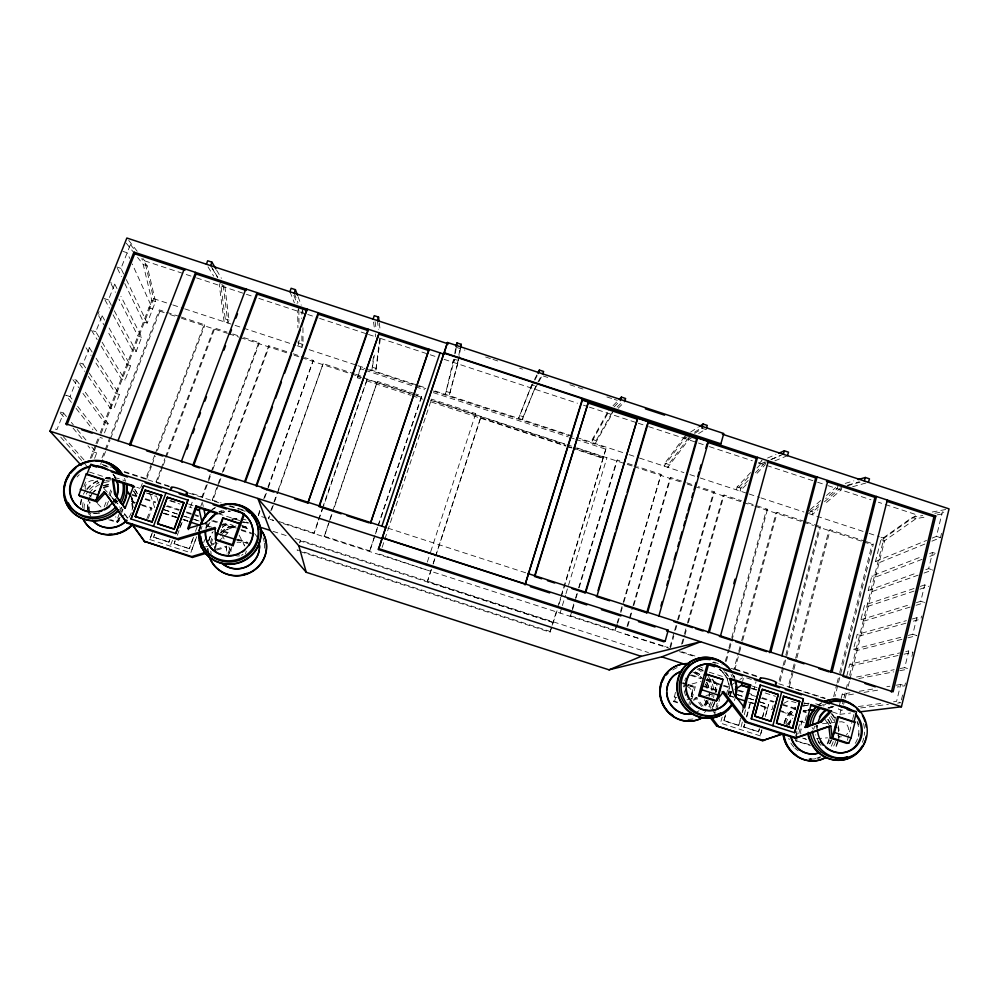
<?xml version="1.0" encoding="UTF-8"?>
<svg xmlns="http://www.w3.org/2000/svg" width="999" height="999" viewBox="0 0 999 999"><rect width="100%" height="100%" fill="white"/><g stroke="black" fill="none" stroke-linecap="round" stroke-linejoin="round"><path stroke-width="0.75" stroke-dasharray="5 3.75" d="M377.535 527.247L369.58 551.498L375.025 535.302M414.335 393.494L377.422 381.393L333.791 508.891M379.657 554.757L379.707 554.12L424.937 569.38L426.86 563.486M795.616 737.112L795.316 740.709L810.501 745.591M373.476 356.606L371.915 370.279L374.35 355.157M379.732 338.174L375.699 371.516L380.444 338.099M688.86 705.219L689.385 701.673M460.739 347.29L458.466 360.589L449.163 395.616L458.466 360.589L454.483 359.278L445.392 394.38L454.533 355.132M454.757 353.683L455.856 346.391M455.394 353.334L456.543 345.904M375.512 533.841L421.553 396.978L421.715 395.916L415.809 393.981M677.572 702.809L673.401 701.473L675.761 690.971M457.43 363.736L460.102 347.789M475.399 414.635L475.711 413.623L431.543 399.138L431.356 400.187L565.534 444.18M818.656 506.768L812.836 511.763L812.162 514.697L817.956 509.752M901.41 699.899L902.771 694.268M905.481 683.004L904.807 685.801L897.252 687.025M911.887 656.43L912.886 652.247L908.778 650.911L905.756 651.585M913.373 621.141L920.878 619.068L921.602 616.071M931.917 541.158L940.484 537.674L941.533 533.354M893.531 701.785L896.59 701.385L900.673 684.465L903.433 685.351M900.224 668.518L904.732 667.644L908.778 650.911M908.353 635.401L912.799 634.278L916.795 617.732L920.878 619.068M916.395 602.622L920.766 601.273L924.724 584.914L927.434 585.801M925.786 569.68L928.658 568.631L932.567 552.447L936.612 553.771L927.871 557.117M932.204 538.099L936.463 536.351L942.369 511.888L946.378 513.211M748.151 480.444L740.858 488.136L740.122 491.071L748.426 482.355M847.414 740.359L851.885 722.364M852.622 719.38L854.108 713.411M750.586 472.589L737.15 486.925L736.413 489.847L748.75 476.748M834.427 721.59L835.551 717.095M840.721 700.137L838.448 709.203L842.145 710.401L843.281 705.868M841.096 698.638L842.232 694.105L849.924 692.831M846.752 676.086L849.749 664.135L899.699 652.946M901.96 639.323L857.142 650.449L853.483 649.263L857.192 634.452L906.368 620.654M910.139 607.067L864.535 620.916L860.888 619.73L864.56 605.069L914.46 588.349M918.218 575.124L871.852 591.658L868.218 590.484L871.865 575.961L922.452 556.368M924.787 544.068L879.095 562.699L875.486 561.513L880.993 539.56L912.199 517.432L922.764 515.496M832.417 711.95L839.834 714.347L840.958 709.839M842.469 703.82L843.593 699.312M843.968 697.801L848.114 681.256M849.625 675.249L883.928 538.236L916.92 514.897L878.371 502.222M843.656 704.357L844.792 699.824M845.166 698.313L846.677 692.295M848.176 686.288L849.687 680.269M850.049 678.783L884.59 540.734L915.983 518.681L925.099 517.032M833.653 696.603L836.687 684.565M837.075 683.054L839.347 674.025M839.722 672.527L871.977 544.617L873.401 543.98L835.002 696.378M813.81 729.158L814.547 726.248M795.716 735.913L796.965 731.056L799.525 730.806M796.028 737.924L800.299 721.278L804.432 722.602M798.8 733.603L802.01 721.078L804.782 721.965M805.157 720.554L806.618 714.822M792.519 670.267L788.223 686.8L824.974 698.039M792.906 668.768L795.254 659.74M795.641 658.241L828.858 530.481L830.157 529.807L864.747 541.146M789.435 686.55L796.49 659.427M796.877 657.916L830.157 529.807M841.945 486.788L841.121 489.96L823.75 504.807M825.137 698.726L778.358 683.616L782.692 667.082M783.079 665.584L785.439 656.568M785.838 655.057L819.267 527.347L820.541 526.66L783.89 666.783M773.076 705.606L772.015 709.652L760.227 705.843M783.491 668.281L779.557 683.353L778.358 683.616M838.036 485.502L837.212 488.673L825.711 498.601M744.492 724.188L743.718 727.097L758.503 731.855L759.265 728.945M762.324 717.294L765.396 707.042L762.724 717.245M758.503 731.855L759.652 728.895M761.75 729.969L760.189 735.913L761.937 729.944M765.259 716.595L768.581 704.67L765.459 716.57M746.428 716.907L750.286 702.359L753.608 703.234M757.005 689.859L754.12 688.923L756.031 681.693M743.718 727.097L744.867 724.138M746.802 716.857L750.661 702.285M725.411 714.884L723.838 720.704L738.636 725.461L740.584 718.181M742.132 712.362L742.906 709.452M738.636 725.461L740.559 719.592M742.507 712.312L743.281 709.39M742.294 722.102L740.496 729.507M744.267 714.672L745.853 708.728M723.838 720.704L725.761 714.822M742.607 681.156L743.356 678.383M688.598 437.837L668.606 464.423L667.807 467.345L688.586 439.785L689.497 436.625M715.908 712.899L714.522 713.136L715.671 708.903M716.046 707.492L717.195 703.259M716.67 710.064L719.742 698.738M726.31 694.904L728.483 686.837M731.106 668.343L733.928 669.255L738.386 652.747M738.785 651.248L741.221 642.232M741.62 640.734L776.023 513.174L777.185 512.437L804.645 521.441M760.376 735.901L720.429 723.126L722.202 717.157M728.034 694.917L729.008 691.907L731.842 692.819M733.928 669.255L735.002 668.955L739.048 653.908M739.46 652.397L742.294 641.87M742.707 640.359L777.185 512.437M684.665 436.538L664.872 463.211L664.085 466.121L684.652 438.486L685.564 435.327M725.262 661.55L728.521 649.55M728.933 648.051L731.38 639.048M731.78 637.549L766.408 510.014L767.532 509.278L747.24 502.622M726.31 661.238L729.158 650.699M729.57 649.2L767.532 509.278M756.98 468.007L761.088 463.636L761.962 460.464L757.829 464.872M765.596 462.812L765.009 464.922L754.645 475.811M691.882 699.175L695.329 686.675L693.381 687.187L690.721 696.84L692.657 696.39M691.358 696.69L694.03 687.012L685.714 684.34M690.359 704.732L691.508 700.561M673.401 701.473L674.625 701.186L675.873 696.703M681.58 644.168L684.09 635.164M684.515 633.666L687.025 624.675M687.437 623.176L723.039 495.804L724.05 495.029L741.445 500.724M682.492 643.793L686.688 628.771M688.373 622.752L724.05 495.029M669.992 646.952L674.2 631.967M674.625 630.469L677.147 621.478M677.572 619.979L713.398 492.644L714.372 491.858L698.388 486.613M670.454 648.089L673.826 636.076M675.511 630.069L676.785 625.561M678.471 619.542L714.372 491.858M627.035 626.523L632.667 607.067M633.104 605.569L669.904 478.384L670.766 477.559L685.302 482.33M627.784 626.173L632.08 611.313M633.803 605.369L670.766 477.559M607.355 412.749L592.32 439.398L591.47 442.307L607.904 413.236L608.853 410.089M612.05 412.712L596.066 440.621L595.217 443.531L611.85 414.535L612.812 411.388M616.67 624.812L614.922 630.794L617.382 624.437M617.107 623.314L618.418 618.818M620.591 611.338L622.764 603.858M623.201 602.372L661.063 474.375L637.737 466.733M617.819 622.951L619.118 618.493M620.841 612.549L623.438 603.633M623.875 602.147L661.063 474.375M572.34 608.828L575.024 599.875M575.474 598.376L576.81 593.893M578.608 587.912L616.62 460.914L617.332 460.039L621.703 461.476M570.104 616.308L572.04 611.4M572.477 609.914L575.586 599.525M576.036 598.039L577.36 593.593M579.145 587.662L617.332 460.039M560.127 613.074L561.925 607.105M562.375 605.606L565.534 595.154M565.983 593.668L606.917 457.742M300.337 551.623L550.024 632.18L551.698 626.66M552.11 625.287L557.155 609.04M557.604 607.567L560.739 597.19M561.176 595.704L606.231 447.827L579.607 439.098M550.024 632.18L557.267 610.064M559.053 604.108L560.851 598.164M561.301 596.678L606.231 447.827M531.83 384.74L518.581 418.394L531.83 384.74L534.477 385.602M523.239 416.733L522.327 419.617L535.801 386.039L523.239 416.733L519.48 415.497M553.121 622.389L427.322 581.768L431.156 569.942M433.079 564.035L480.944 416.795L435.689 556.031M431.356 569.355L427.322 581.768M433.279 563.436L435.214 557.517M427.335 562.012L430.419 552.534M430.706 551.698L475.711 413.623M453.434 362.425L454.483 359.278M382.118 547.39L431.543 399.138M378.034 525.761L421.715 395.916M329.732 520.654L324.163 536.813L332.18 512.549M332.692 511.076L377.422 381.393M330.244 519.18L333.279 510.364M323.226 507.105L314.048 533.553L317.994 521.066M318.506 519.592L322.09 509.278M322.602 507.804L367.557 378.159L323.738 505.631M299.525 542.944L300.487 540.197L299.775 543.831M360.564 378.821L357.617 377.859L357.605 376.373L360.764 367.307L365.197 368.756M357.617 377.859L360.764 367.307M269.543 515.896L268.506 518.831L270.304 512.262M271.628 510.027L323.127 363.599L354.233 373.788M245.392 553.871L246.366 551.123M270.816 510.801L273.401 503.508M273.926 502.06L277.547 491.858M278.072 490.397L323.127 363.599M259.628 510.427L258.366 515.546L273.564 520.467L268.232 518.081M263.786 498.776L267.432 488.573M267.957 487.112L313.249 360.364L304.62 357.53M258.366 515.546L259.94 511.151M264.648 497.952L267.794 489.148M268.319 487.674L313.249 360.364M228.222 552.922L230.195 547.427L230.981 548.763L229.27 553.546M227.772 556.543L230.719 548.326M302.834 309.378L301.71 312.5L301.748 318.556M298.826 308.054L297.69 311.176L297.914 327.872M196.703 536.688L190.809 552.784L196.628 536.563M198.776 530.706L200.374 526.311M198.851 530.831L201.536 523.501M218.569 484.665L212.675 500.786L212.238 499.987L221.828 473.801M222.352 472.34L268.694 345.754L291.683 353.296M219.106 483.204L221.254 477.347M223.401 471.491L268.956 346.965L268.694 345.754M203.709 542.507L204.72 539.722M206.318 485.052L202.048 496.69L190.185 492.857M208.466 479.245L210.602 473.426M211.139 471.965L258.778 342.507L242.919 337.3M202.51 497.502L212.2 471.141M212.75 469.667L259.066 343.718L258.778 342.507M200.824 506.193L202.335 502.085M193.569 537.275L189.36 548.751L193.406 537.037M195.504 531.306L197.615 525.561M172.49 540.347L170.23 546.091M189.36 548.751L174.126 543.843L175 540.746M179.77 527.834L181.356 523.526M174.126 543.843L175.187 540.971M177.298 535.239L182.605 520.916M190.447 506.943L192.557 501.248M169.955 539.298L168.893 542.157L169.755 539.06M152.422 532.629L149.813 539.61L151.798 533.903M168.893 542.157L153.634 537.25L154.495 534.153M153.634 537.25L154.695 534.39M146.903 518.806L151.099 507.654L139.448 503.896M148.289 518.431L151.935 508.703L151.099 507.654M224.912 286.663L229.071 320.192L227.922 323.039L223.364 286.725L224.538 283.616M162.687 466.745L156.681 482.692L156.081 481.843L160.464 470.217M161.014 468.768L164.835 458.603M165.384 457.142L214.086 327.859L227.06 332.105M163.237 465.297L214.51 329.121L214.086 327.859M140.722 487.699L142.333 483.429M151.423 466.358L146.491 479.395L145.854 478.533L154.658 455.294M155.207 453.846L204.146 324.6L181.019 317.008M220.504 282.28L219.33 285.402L224.101 321.79L225.262 318.943L220.904 285.339M151.973 464.91L155.257 456.218M157.455 450.424L204.595 325.861L204.146 324.6M119.493 513.311L116.359 521.528L117.345 522.527L121.129 518.381M120.017 511.938L122.09 506.468M108.754 519.767L117.345 522.527L119.942 515.709M121.503 511.613L122.527 508.891M121.466 513.498L123.014 509.415M302.947 327.684L303.047 344.468L301.96 347.327L301.848 332.18M109.94 495.679L112.537 488.898M106.668 506.068L108.854 500.362M299.213 340.172L298.164 346.079L298.102 341.521M104.208 506.868L106.843 500.024M108.928 494.567L111.026 489.123M102.01 457.829L159.328 309.902L179.57 316.533M105.569 451.523L100.524 464.535L99.763 463.636L111.289 467.357M106.131 450.074L110.052 439.947M110.614 438.499L159.902 311.213L159.328 309.902M90.247 458.429L95.467 445.017M95.991 443.681L98.589 436.988L102.422 438.224M100.15 432.992L151.798 300.374L143.232 264.548L137.575 257.405M91.546 458.042L96.616 445.005M97.178 443.556L100.562 434.865M101.124 433.404L153.584 298.639L144.693 260.851L142.807 258.441M94.605 458.329L96.703 452.947L91.821 447.077M104.495 432.904L108.117 423.588L83.766 390.159M88.262 376.411L109.965 407.779L113.774 409.016L119.418 394.518L96.079 358.216M101.161 346.104L121.229 378.858L125.025 380.095L130.594 365.734L108.292 326.598M113.112 314.847L132.38 350.224L136.151 351.461L141.671 337.237L120.941 296.366M124.75 283.466L143.419 321.878L147.178 323.102L155.532 301.611L147.178 265.834L141.596 258.729M83.766 486.775L86.963 478.546M60.652 412.088L63.536 413.024L56.968 429.558L54.071 428.621M71.965 399.038L70.055 396.591L76.548 380.244L72.253 378.846L78.659 387.55M85.639 367.857L82.992 363.998L89.41 347.839L86.563 346.915M98.951 337L95.792 331.768L102.135 315.796L99.313 314.872M111.364 305.332L108.454 299.912L114.723 284.103L110.502 282.717M123.651 274.001L120.966 268.394L130.444 244.53L127.647 243.606M97.89 314.41L99.038 311.513M534.577 379.408L538.011 372.739M530.831 387.887L538.261 373.539M537.924 382.068L542.894 372.802M117.345 522.527L119.643 518.256L115.36 516.883M534.802 389.185L542.494 374.937M694.617 700.049L696.478 697.614L704.894 708.641M693.318 700.336L695.179 697.914L701.685 706.455M120.155 517.37L116.359 521.528L110.602 519.68M122.078 517.345L124.912 514.248L123.963 513.211L127.51 518.094M755.456 472.752L765.883 461.763M786.475 724.824L792.731 718.219M787.087 725.736L791.283 721.315M613.036 405.756L619.318 399.275M614.11 406.905L620.317 400.574M617.07 407.093L624.537 399.575M618.194 408.254L624.525 401.96M218.544 541.271L222.864 537.387M223.951 536.426L228.272 532.542L228.808 533.491L222.302 531.393L221.741 530.432L228.272 532.542M810.301 509.54L820.703 500.524M826.485 495.516L835.726 487.512M809.615 512.499L818.818 504.557M824.475 501.773L840.783 487.787M553.671 621.952L552.947 622.527L300.724 541.096M690.571 432.092L698.064 427.247M731.031 685.202L734.839 682.729M739.922 679.445L742.457 677.809M684.652 438.486L687.137 436.913M694.567 432.205L701.997 427.485M694.58 433.416L702.185 428.608M727.572 694.105L731.368 691.72M688.586 439.785L691.108 438.224M698.651 433.541L706.193 428.858M783.641 703.396L788.81 700.611L796.041 702.697M624.875 634.003L667.956 647.29M883.141 541.383L884.59 540.734L880.993 539.56M767.569 458.054L775.973 454.433M771.54 459.365L780.044 455.781M761.088 463.636L765.259 461.875M770.816 459.54L781.942 454.857M664.61 646.84L665.471 646.478M875.486 561.513L926.535 540.447M774.849 460.864L787.499 455.656M929.682 553.571L932.567 552.447M922.052 559.34L875.474 577.147L871.865 575.961M868.218 590.484L917.144 572.789M924.013 573.064L932.704 569.967M920.329 586.388L924.724 584.914M914.01 591.121L868.193 606.256L864.56 605.069M919.917 589.173L928.783 586.238M860.888 619.73L910.551 604.42M916.021 605.282L924.849 602.609M211.488 544.03L215.971 542.694M203.172 547.627L207.63 546.291M209.116 545.841L218.044 543.156M216.196 549.2L226.273 546.166L227.073 553.259M216.783 550.087L226.81 547.065M845.216 483.391L853.833 480.869M847.739 485.114L859.327 481.78M847.189 485.826L860.027 482.167M912.324 618.98L916.795 617.732M852.634 486.738L868.456 482.317M905.868 623.214L860.851 635.639L857.192 634.452M683.566 686.226L700.923 681.53M853.483 649.263L902.422 636.9M907.929 637.837L916.895 635.614L912.799 634.278M707.592 687.886L708.94 687.549M686.925 699.837L697.177 697.527M705.956 695.541L710.351 694.542M729.008 691.907L731.655 692.856M898.026 655.519L853.421 665.322L849.749 664.135M903.97 654.208L912.886 652.247M730.856 695.903L733.441 696.927M856.543 677.022L894.192 669.692M858.79 678.533L893.68 671.877M899.749 670.716L907.342 669.268M932.217 512.025L945.991 509.453M934.827 513.274L942.369 511.888M937.262 514.847L944.854 513.486M859.152 691.308L876.061 688.523M886.837 686.75L889.909 686.238M896.066 685.227L900.673 684.465M853.471 694.08L845.928 695.292L842.232 694.105M864.035 692.382L880.643 689.697M801.872 706.193L804.095 705.856A27.21 25.549 64.3 0 1 809.415 705.232M830.656 707.13L831.143 707.055A23.489 21.966 63.7 0 0 828.396 707.904M788.511 713.985L790.184 713.748M858.341 706.53L884.352 703.021M860.651 707.966L888.398 704.332M897.651 703.121L900.736 702.722L896.59 701.385M839.834 714.347L850.611 713.024M802.01 721.078L799.45 721.378L803.571 722.702M822.489 723.738L834.789 722.414M815.434 726.161L817.207 725.973M816.683 738.648L827.509 737.824M838.336 737L841.42 736.763M809.49 744.592L795.316 740.709L794.829 736.6M811.101 759.028L808.828 759.103A27.073 25.425 64.4 0 0 815.509 758.466M751.31 688.124L754.12 688.923M146.416 493.044L156.393 496.453M169.718 500.749L180.082 504.095M188.961 506.955L191.92 507.917M751.847 688.673L756.28 690.109M765.147 692.969L775.499 696.315M132.13 494.405L138.012 496.303M145.367 498.676L155.669 501.998M167.432 505.794L179.196 509.59M186.551 511.963L198.426 515.796M213.024 520.504L221.84 523.351M223.314 523.826L239.485 529.045M240.959 529.52L251.261 532.842M691.558 674.924L704.819 679.195M706.281 679.67L722.489 684.902M723.95 685.376L729.844 687.275M738.686 690.134L754.994 695.391M762.237 697.727L774.138 701.573M782.854 704.382L796.103 708.653M803.471 711.038L806.418 711.987M131.781 495.104L137.7 497.015M145.105 499.413L155.469 502.747M165.834 506.093L179.146 510.389M186.551 512.774L193.956 515.172M195.429 515.646L198.389 516.595M211.713 520.904L235.402 528.546M241.321 530.444L253.159 534.265M690.371 675.336L700.749 678.683M706.68 680.606L721.515 685.389M722.989 685.863L730.406 688.261M737.824 690.646L745.229 693.044M751.161 694.954L755.619 696.39M761.538 698.301L773.401 702.135M782.304 704.994L795.641 709.302M803.059 711.7L806.031 712.649M550.749 631.63L297.128 549.812L297.39 550.674M164.123 509.702L177.235 513.936M184.515 516.283L190.347 518.156M199.076 520.979L191.796 518.631L199.163 521.103M737.487 694.642L744.567 696.927M748.8 698.289L754.457 700.112M760.102 701.935L768.581 704.67M164.211 509.827L177.322 514.06M181.693 515.472L190.434 518.294M737.312 694.68L747.202 697.864M748.613 698.326L754.257 700.149M759.914 701.972L768.381 704.695M132.48 508.254L131.431 501.311L135.365 502.584M211.588 527.16L208.679 526.223L209.291 527.21M702.584 685.501L717.419 690.284M778.92 710.114L793.98 714.972M131.431 501.311L134.965 503.234M141.783 505.432L151.935 508.703M702.522 686.251L717.444 691.058M781.505 711.725L793.556 715.609M163.911 513.086L177.735 517.544M182.954 519.23L188.474 521.003M760.976 705.619L765.396 707.042M164.111 513.349L177.922 517.794M183.129 519.48L188.649 521.266M750.286 702.359L753.234 703.308M760.589 705.681L765.009 707.105M163.112 513.311L176.361 517.582M183.729 519.955L188.149 521.378M729.258 695.853L733.678 697.29M748.426 702.035L752.846 703.471M112.188 498.676L116.483 500.062M237.924 539.21L247.889 542.432M682.816 682.642L686.987 683.99M688.373 684.44L695.329 686.675M113.187 499.775L117.47 501.148M237 539.685L248.339 543.344M680.182 682.554L684.327 683.89M113.686 500.312L117.957 501.685M234.415 539.235L247.153 543.344M687.849 685.401L693.381 687.187M674.138 696.765L676.91 697.664M802.597 738.124L806.73 739.46M674.625 701.186L677.422 702.085M153.421 537.012L168.694 541.933M173.938 543.618L189.186 548.526M724.2 720.654L739.01 725.411M744.093 727.047L758.89 731.805M149.713 539.485L190.809 552.784M108.117 423.588L104.296 422.34L82.318 392.52M387.749 528.096L526.186 572.951M96.703 452.947L92.857 451.698L87.912 445.804M124.251 471.553L145.854 478.533M156.081 481.843L169.43 486.151M212.238 499.987L221.104 502.859M229.982 505.719L243.281 510.027M279.108 521.603L313.911 532.854M324.051 536.126L369.593 550.849M570.704 615.846L615.659 630.381M681.83 651.773L697.689 656.892M713.548 662.025L722.202 664.822M735.002 668.955L758.753 676.635M103.496 465.497L110.901 467.894M124.251 472.202L146.491 479.395M147.939 479.857L169.992 486.988M189.211 493.194L220.042 503.171M228.883 506.018L239.211 509.353M240.684 509.84L245.105 511.263M283.691 523.738L669.567 648.451M679.482 651.66L695.292 656.768M712.549 662.337L715.421 663.274M735.414 669.73L757.629 676.91M746.59 677.909L752.322 679.77M89.423 472.04L111.638 479.208M136.801 487.337L139.76 488.299M188.624 504.07L193.069 505.506M218.232 513.636L247.852 523.201M273.027 531.331L287.862 536.113M295.279 538.511L648.426 652.547M698.875 668.831L703.321 670.267M709.265 672.19L728.546 678.421M752.284 686.088L758.229 687.999M804.22 702.846L808.666 704.295M148.114 493.281L156.593 496.016M170.704 500.574L176.348 502.397M130.594 365.734L126.823 364.51L107.03 330.232M80.145 363.074L82.992 363.998M119.418 394.518L115.609 393.281L95.292 362.063M70.055 396.591L65.747 395.192L71.379 402.36M904.732 667.644L907.492 668.531M225.262 318.943L229.071 320.192M299.25 343.231L303.047 344.468M372.952 367.407L376.723 368.656M446.366 391.496L450.124 392.732M592.32 439.398L596.066 440.621M664.872 463.211L668.606 464.423M737.15 486.925L740.858 488.136M809.14 510.551L812.836 511.763M153.584 298.639L171.366 304.47M172.839 304.957L183.217 308.366M184.703 308.853L233.579 324.887M235.065 325.374L295.804 345.304M297.29 345.791L303.209 347.727M309.141 349.675L356.543 365.222M358.017 365.709L363.948 367.657M369.88 369.605L417.282 385.152M418.756 385.639L426.173 388.062M435.052 390.984L627.634 454.158M629.12 454.645L638.011 457.567M639.497 458.054L683.928 472.627M689.859 474.575L698.751 477.485M700.224 477.972L747.639 493.531M749.113 494.018L759.49 497.415M760.963 497.902L803.933 512M808.466 513.486L867.631 532.892M869.105 533.379L879.482 536.775M880.968 537.262L883.928 538.236M366.67 369.243L413.998 384.765M415.472 385.252L425.824 388.648M433.216 391.071L569.255 435.701M360.764 368.818L363.736 369.792M365.209 370.279L414.123 386.326M415.609 386.813L424.5 389.722M433.391 392.644L568.269 436.888M569.755 437.375L574.2 438.823M575.674 439.31L605.319 449.038M151.798 300.374L155.532 301.611M232.829 334.003L241.483 336.838M293.119 353.758L303.184 357.055M355.706 374.275L364.598 377.197M627.534 463.386L636.288 466.258M686.763 482.804L692.569 484.702M806.093 521.915L820.541 526.66M866.195 541.62L873.401 543.98M159.902 311.213L164.236 312.637M169.992 314.523L175.762 316.421M181.531 318.306L227.447 333.354M228.883 333.828L238.948 337.125M240.384 337.6L288.212 353.271M294.131 355.219L300.062 357.155M301.536 357.642L349.825 373.464M351.298 373.951L361.638 377.347M363.112 377.822L421.553 396.978M567.02 444.655L571.453 446.116M577.36 448.052L632.617 466.158M634.065 466.633L681.505 482.192M687.3 484.09L693.106 485.989M694.555 486.463L741.832 501.96M743.281 502.435L753.396 505.756M754.844 506.231L801.972 521.678M803.408 522.14L813.498 525.449M814.947 525.924L861.912 541.321M863.348 541.795L871.977 544.617M148.901 307.804L152.647 309.028L132.268 264.023M357.605 376.373L360.564 377.347M366.483 379.283L422.764 397.727M430.169 400.162L565.084 444.38M573.851 447.252L603.471 456.955L602.572 458.141L573.064 448.464M480.606 417.794L565.996 445.779M567.469 446.266L571.878 447.714M573.351 448.189L602.797 457.842M366.471 380.756L410.739 395.267M412.212 395.754L422.552 399.138M431.406 402.035L565.684 446.053M567.157 446.528L571.59 447.977M104.208 298.514L108.454 299.912M928.658 568.631L931.355 569.517M141.671 337.237L137.912 336.014L118.931 299.113M92.957 330.844L95.792 331.768M920.766 601.273L923.488 602.16M456.019 347.227L464.897 350.162M485.601 356.98L491.52 358.928M492.994 359.415L498.913 361.363M519.63 368.181L522.577 369.155M543.294 375.986L547.727 377.447M569.917 384.752L586.188 390.109M606.893 396.94L612.812 398.888M614.298 399.375L617.257 400.349M701.573 428.121L707.479 430.07M122.964 251.386L127.173 252.772L129.72 258.391M144.693 260.851L195.08 277.422M196.566 277.909L252.884 296.441M258.816 298.389L306.243 313.998M307.729 314.485L318.107 317.894M319.593 318.381L367.02 333.991M368.494 334.478L378.871 337.887M380.357 338.374L436.675 356.905M444.093 359.34L577.484 403.234M583.416 405.182L587.862 406.643M589.348 407.13L636.775 422.739M638.261 423.226L647.152 426.148M648.638 426.635L707.929 446.141M709.402 446.628L752.384 460.776M758.316 462.724L816.121 481.743M817.607 482.23L826.498 485.152M827.984 485.639L870.966 499.775M143.232 264.548L147.178 265.834M912.199 517.432L915.983 518.681M116.758 267.008L120.966 268.394M936.463 536.351L940.484 537.674M89.036 494.93L91.134 497.065M97.44 503.484L101.648 507.754M103.933 488.486L117.982 503.946M60.739 437.175L84.053 463.111M85.077 464.235L87.1 466.496M63.149 436.501L84.778 460.789M60.19 412.799L65.147 418.693M73.064 428.121L82.967 439.91M63.536 413.024L66.458 416.546M71.341 422.415L73.289 424.762M77.185 429.458L87.924 442.382M126.249 243.144L132.855 251.461M130.444 244.53L135.09 250.449M76.074 408.329L92.957 429.82M128.734 240.422L137.175 251.236M77.672 406.393L97.665 432.105M706.605 700.724L714.048 710.464M704.332 699.799L710.813 708.291M711.75 709.502L714.522 713.136M76.548 380.244L79.246 383.966M124.912 514.248L127.56 517.894M79.583 363.861L84.79 371.391M89.148 373.002L113.774 409.016M85.989 347.752L91.071 355.557M89.41 347.839L92.745 353.022M91.533 330.382L97.153 339.548M208.029 266.87L213.674 276.136M102.11 342.22L125.025 380.095M210.727 265.634L217.832 277.497M221.778 284.091L223.364 286.725M212.175 268.356L217.482 277.223M222.552 536.326L224.126 538.973M228.821 546.903L231.955 552.197A7.118 6.881 -18.2 0 1 231.656 546.915M216.658 270.217L221.391 278.259M98.651 315.721L103.983 324.95M102.135 315.796L105.22 321.191M104.957 299.875L109.403 308.042M114.286 310.764L136.151 351.461M239.111 535.102L244.755 545.966A7.118 6.881 -18.2 0 0 237.05 542.32M111.201 284.091L115.422 292.282M114.723 284.103L117.482 289.56M117.42 268.381L121.416 276.611M126.336 279.62L147.178 323.102M289.935 291.733L294.368 302.847M293.868 295.342L297.178 303.821M294.218 293.144L297.964 302.822M298.064 296.715L301.248 305.157M150.474 494.53L155.744 510.939M157.005 497.44L158.292 501.598M202.647 503.546L203.284 506.468M132.343 502.397L133.279 508.541M373.514 322.078L374.4 327.984M375.287 333.903L375.724 336.85M375.1 321.678L376.173 329.208M377.347 320.529L378.534 329.345M379.27 323.052L380.232 330.544M796.528 736.45L797.015 740.584M226.273 546.166L226.598 553.933M298.838 309.59L299.038 326.411M302.847 310.901L302.872 313.961M839.547 736.425A7.605 7.118 63.6 0 1 837.799 735.601M839.397 721.915A7.605 7.118 63.6 0 1 846.503 734.789M805.656 739.035A7.068 6.631 64.4 0 1 804.033 738.273M800.873 733.89A7.068 6.631 64.4 0 1 802.584 727.222M812.075 727.647A7.068 6.631 64.4 0 1 813.149 729.133M784.078 723.388A29.171 27.398 64.3 0 1 795.716 707.255M803.596 703.983A29.171 27.398 64.3 0 1 809.315 703.308M817.906 704.645A29.171 27.398 64.3 0 1 820.654 705.694M831.33 713.736A29.171 27.398 64.3 0 1 834.764 718.743M837.949 727.247A29.171 27.398 64.3 0 1 838.561 731.768M838.611 733.266A29.171 27.398 64.3 0 1 838.323 737.761M837.749 740.684A29.171 27.398 64.3 0 1 835.052 747.514M820.391 757.629A27.21 25.549 64.3 0 1 817.819 758.391M815.159 758.865A27.21 25.549 64.3 0 1 808.391 758.765M785.876 723.963A27.21 25.549 64.3 0 1 795.616 709.665M830.843 716.071A27.21 25.549 64.3 0 1 834.415 722.177M835.576 741.42A27.21 25.549 64.3 0 1 833.428 746.478M784.627 723.326A29.208 27.423 64.3 0 1 795.079 707.966M804.17 703.895A29.208 27.423 64.3 0 1 809.889 703.221M815.659 703.796A29.208 27.423 64.3 0 1 823.9 706.942M831.93 713.661A29.208 27.423 64.3 0 1 835.376 718.668M838.211 725.724A29.208 27.423 64.3 0 1 839.235 733.216M839.11 736.213A29.208 27.423 64.3 0 1 838.361 740.634M837.974 742.057A29.208 27.423 64.3 0 1 835.664 747.489M803.333 711.413A22.203 20.842 64.3 0 1 805.931 710.614L805.494 710.676A22.178 20.817 64.3 0 0 802.896 711.475M828.121 719.417A22.203 20.842 64.3 0 1 830.906 724.475M831.53 739.909A22.203 20.842 64.3 0 1 829.869 743.768M784.128 722.901A27.073 25.425 64.4 0 1 795.691 708.566M803.171 705.931A27.073 25.425 64.4 0 1 808.516 705.594M829.332 717.507A27.073 25.425 64.4 0 1 833.041 725.087M833.191 741.583A27.073 25.425 64.4 0 1 831.056 746.615M820.541 756.655A27.073 25.425 64.4 0 1 816.795 758.116M798.251 750.749A22.09 20.754 64.4 0 1 794.867 748.089M793.855 747.077A22.09 20.754 64.4 0 1 788.773 738.386M788.723 724.35A22.09 20.754 64.4 0 1 792.806 717.17M807.18 710.464A22.09 20.754 64.4 0 0 803.121 710.976L803.883 710.876A22.128 20.779 64.4 0 1 806.568 710.439M824.325 718.593A22.09 20.754 64.4 0 1 827.984 724.774M828.983 738.785A22.09 20.754 64.4 0 1 826.935 743.968M789.073 725.611A22.128 20.779 64.4 0 1 792.682 718.131M827.547 722.077A22.128 20.779 64.4 0 1 828.783 724.687M829.407 740.084A22.128 20.779 64.4 0 1 827.734 743.918M827.659 719.467A22.178 20.817 64.3 0 1 830.444 724.525M831.068 739.947A22.178 20.817 64.3 0 1 829.407 743.793M818.618 705.144A30.919 28.909 63.7 0 1 821.091 703.396M821.003 705.931A28.834 26.961 63.7 0 1 823.388 704.432M863.536 723.451A28.834 26.961 63.7 0 1 864.285 735.276M863.735 738.161A28.834 26.961 63.7 0 1 862.362 742.307M819.205 704.332A30.869 28.871 63.7 0 1 821.765 702.722M821.003 745.404A23.464 21.941 63.7 0 1 818.193 741.745M827.909 707.966A23.464 21.941 63.7 0 1 833.491 706.668M857.03 721.753A23.464 21.941 63.7 0 1 853.508 745.704M817.369 728.383A23.664 22.115 63.7 0 1 817.544 725.349M829.707 708.054A23.664 22.115 63.7 0 1 833.803 706.643M816.533 728.471A23.614 22.078 63.7 0 1 816.707 725.436M828.858 708.179A23.614 22.078 63.7 0 1 832.941 706.768M823.476 705.569A28.996 27.098 63.7 0 1 825.861 704.07M819.542 742.994A23.489 21.966 63.7 0 1 815.621 734.69M857.542 721.703A23.489 21.966 63.7 0 1 858.516 724.612M859.202 733.641A23.489 21.966 63.7 0 1 858.665 736.588M711.812 694.205A7.567 7.23 62.5 0 1 709.914 694.38M706.38 680.232A7.567 7.23 62.5 0 1 715.109 692.419M687.075 686.4A7.03 6.731 63.7 0 1 691.083 696.79M712.212 679.183A29.021 27.822 63.6 0 1 715.821 692.195M714.41 702.497A29.021 27.822 63.6 0 1 711.987 707.904M693.006 718.955A27.06 25.949 63.6 0 1 684.79 719.043M672.739 670.017A27.06 25.949 63.6 0 1 678.783 666.982M698.726 668.481A27.06 25.949 63.6 0 1 703.408 671.49M708.291 676.51A27.06 25.949 63.6 0 1 713.973 693.606M713.923 694.992A27.06 25.949 63.6 0 1 713.611 697.777M712.624 701.822A27.06 25.949 63.6 0 1 710.364 706.855M699.949 666.633A29.058 27.847 63.5 0 1 702.534 668.106M712.674 679.07A29.058 27.847 63.5 0 1 716.283 692.082M714.872 702.409A29.058 27.847 63.5 0 1 712.449 707.816M695.329 671.952A22.078 21.166 63.5 0 1 701.41 675.586M706.83 682.23A22.078 21.166 63.5 0 1 709.427 690.409M709.577 693.269A22.078 21.166 63.5 0 1 709.377 696.116M707.891 701.573A22.078 21.166 63.5 0 1 704.17 707.467M697.027 669.005A26.923 25.824 63.6 0 1 702.759 672.901M707.379 678.146A26.923 25.824 63.6 0 1 712.075 691.221M712.2 694.005A26.923 25.824 63.6 0 1 712.025 696.778M710.863 702.185A26.923 25.824 63.6 0 1 708.603 707.192M707.105 709.465A26.923 25.824 63.6 0 1 704.42 712.549M694.542 673.126A21.978 21.066 63.6 0 1 701.36 678.146M705.319 684.065A21.978 21.066 63.6 0 1 706.743 688.124M706.231 700.724A21.978 21.066 63.6 0 1 702.921 706.842M698.95 710.701A21.978 21.066 63.6 0 1 696.628 712.187M692.494 671.915A22.015 21.104 63.6 0 1 701.935 677.971M705.906 683.915A22.015 21.104 63.6 0 1 707.342 687.974M706.83 700.599A22.015 21.104 63.6 0 1 703.508 706.73M695.004 672.052A22.053 21.141 63.6 0 1 702.147 676.635M706.48 682.317A22.053 21.141 63.6 0 1 708.566 687.674M709.24 693.356A22.053 21.141 63.6 0 1 709.028 696.191M708.054 700.311A22.053 21.141 63.6 0 1 704.72 706.468M733.915 676.061A30.744 29.383 62.7 0 1 734.902 678.558M735.227 698.076A30.744 29.383 62.7 0 1 734.327 700.549M731.018 674.6A28.671 27.41 62.7 0 1 732.317 677.297M732.242 673.801A30.694 29.346 62.7 0 1 733.928 677.434M685.614 695.616A23.327 22.303 62.7 0 1 684.228 683.666M684.839 680.731A23.327 22.303 62.7 0 1 685.814 677.921M719.168 669.193A23.327 22.303 62.7 0 1 721.49 671.141M722.552 672.215A23.327 22.303 62.7 0 1 728.234 694.73M726.023 672.652A23.526 22.477 62.6 0 1 728.583 676.473M731.343 691.246A23.526 22.477 62.6 0 1 729.782 697.052M724.35 671.69A23.489 22.44 62.6 0 1 727.909 676.648M730.669 691.395A23.489 22.44 62.6 0 1 729.108 697.19M733.691 675.399A28.834 27.547 62.6 0 1 734.864 678.184M719.542 669.08A23.352 22.315 62.7 0 1 728.608 694.642M221.054 531.231A7.68 7.405 -16.8 0 1 221.466 529.333M222.377 527.584A7.68 7.405 -16.8 0 1 235.589 528.321M242.982 554.22A7.118 6.881 -18.2 0 1 241.433 555.244M239.673 555.844A7.118 6.881 -18.2 0 1 236.001 555.644M208.429 553.096A29.433 28.434 -18.1 0 1 207.954 548.638M208.766 541.196A29.433 28.434 -18.1 0 1 213.137 531.618M231.943 519.418A29.433 28.434 -18.1 0 1 239.56 518.881M241.084 518.993A29.433 28.434 -18.1 0 1 247.028 520.267M264.398 543.181A27.448 26.523 -18.1 0 1 264.573 548.726M210.389 542.981A27.448 26.523 -18.1 0 1 213.262 535.077M221.815 525.699A27.448 26.523 -18.1 0 1 228.172 522.44M246.378 522.065A27.448 26.523 -18.1 0 1 249.013 523.076M263.024 537.824A27.448 26.523 -18.1 0 1 264.161 541.82M208.229 552.797A29.471 28.472 -18 0 1 207.742 548.339M208.566 540.896A29.471 28.472 -18 0 1 212.113 532.567M231.78 519.08A29.471 28.472 -18 0 1 239.398 518.543M215.197 551.386A22.39 21.641 -18 0 1 215.672 541.52M220.567 532.804A22.39 21.641 -18 0 1 235.964 525.362M241.746 525.686A22.39 21.641 -18 0 1 249.738 528.846M211.164 553.833A27.31 26.399 -18.2 0 1 210.789 551.086M211.176 544.168A27.31 26.399 -18.2 0 1 213.374 537.549M222.54 526.96A27.31 26.399 -18.2 0 1 230.22 523.264M240.047 522.065A27.31 26.399 -18.2 0 1 246.965 523.351M215.809 547.19A22.29 21.541 -18.2 0 1 216.571 542.994M220.517 535.427A22.29 21.541 -18.2 0 1 233.891 527.297M242.532 527.235A22.29 21.541 -18.2 0 1 250.474 530.382M215.547 546.79A22.328 21.578 -18.1 0 1 216.321 542.594M223.289 531.893A22.328 21.578 -18.1 0 1 236.551 526.485M242.32 526.81A22.328 21.578 -18.1 0 1 250.287 529.957M254.595 533.628A22.328 21.578 -18.1 0 1 257.767 538.274M215.334 551.61A22.365 21.616 -18.1 0 1 215.809 541.745M220.717 533.041A22.365 21.616 -18.1 0 1 236.089 525.611M241.87 525.936A22.365 21.616 -18.1 0 1 249.85 529.095M198.913 530.719A31.194 30.082 -16.9 0 1 199.688 526.81M211.788 509.615A31.194 30.082 -16.9 0 1 215.26 507.48M201.274 529.208A29.096 28.059 -16.9 0 1 201.998 526.323M199.138 531.056A31.156 30.045 -17 0 1 199.912 527.147M207.767 526.898A23.676 22.827 -17 0 1 210.577 521.528M219.867 513.673A23.676 22.827 -17 0 1 230.319 511.251M205.794 528.109A23.876 23.027 -16.8 0 1 206.656 525.187M218.868 511.85A23.876 23.027 -16.8 0 1 221.753 510.689M206.094 528.571A23.839 22.977 -16.9 0 1 208.179 522.864M219.131 512.337A23.839 22.977 -16.9 0 1 223.514 510.726M200.137 529.345A29.258 28.209 -16.8 0 1 200.712 526.411M212.6 509.502A29.258 28.209 -16.8 0 1 215.21 507.917M207.592 526.635A23.701 22.852 -16.9 0 1 208.828 523.863M219.718 513.399A23.701 22.852 -16.9 0 1 230.17 510.976M85.265 489.36A7.805 7.355 -18.5 0 1 98.913 482.967M113.124 501.648A7.23 6.843 -19.4 0 1 119.543 507.13M80.757 504.67A29.895 28.284 -19.3 0 1 82.517 497.365M87.113 489.485A29.895 28.284 -19.3 0 1 98.052 480.969M105.444 478.571A29.895 28.284 -19.3 0 1 111.626 478.009M135.04 489.835A29.895 28.284 -19.3 0 1 137.313 493.643M82.617 507.554A27.885 26.386 -19.3 0 1 83.928 499.288M86.239 494.13A27.885 26.386 -19.3 0 1 87.812 491.745M89.61 489.522A27.885 26.386 -19.3 0 1 98.876 482.667M105.782 480.432A27.885 26.386 -19.3 0 1 111.551 479.907M133.391 490.946A27.885 26.386 -19.3 0 1 136.588 497.027M80.382 504.308A29.933 28.322 -19.3 0 1 82.155 497.002M83.392 494.23A29.933 28.322 -19.3 0 1 85.814 490.322M86.751 489.11A29.933 28.322 -19.3 0 1 97.702 480.581M105.107 478.184A29.933 28.322 -19.3 0 1 112.837 477.672M114.373 477.797A29.933 28.322 -19.3 0 1 124.6 480.806M134.74 489.46A29.933 28.322 -19.3 0 1 137.013 493.281M131.131 497.602A22.74 21.516 -19.3 0 1 132.093 510.077M131.256 512.824A22.74 21.516 -19.3 0 1 128.521 517.919M87.725 510.364A22.74 21.516 -19.3 0 1 88.387 500.511M88.861 499.163A22.74 21.516 -19.3 0 1 90.822 495.279M91.633 494.08A22.74 21.516 -19.3 0 1 95.667 489.822M103.421 485.589A22.74 21.516 -19.3 0 1 110.714 484.403M84.066 508.928A27.735 26.249 -19.4 0 1 85.352 500.699M89.223 493.194A27.735 26.249 -19.4 0 1 100.225 484.165M104.283 482.617A27.735 26.249 -19.4 0 1 111.389 481.431M133.729 491.283A27.735 26.249 -19.4 0 1 136.676 495.916M90.622 516.121A22.64 21.416 -19.4 0 1 89.76 513.436M89.46 512.075A22.64 21.416 -19.4 0 1 90.122 502.26M103.684 487.899A22.64 21.416 -19.4 0 1 110.864 486.276M129.87 494.517A22.64 21.416 -19.4 0 1 133.841 503.384M88.986 511.613A22.677 21.454 -19.4 0 1 89.635 501.785M103.234 487.4A22.677 21.454 -19.4 0 1 110.414 485.776M131.693 497.602A22.677 21.454 -19.4 0 1 133.429 502.909M131.369 497.877A22.715 21.491 -19.3 0 1 132.78 507.542M89.161 514.697A22.715 21.491 -19.3 0 1 87.999 510.626M87.812 509.24A22.715 21.491 -19.3 0 1 89.136 499.438M90.347 496.815A22.715 21.491 -19.3 0 1 91.908 494.368M93.781 492.12A22.715 21.491 -19.3 0 1 95.929 490.109M103.684 485.876A22.715 21.491 -19.3 0 1 110.964 484.702M124.5 478.359A31.718 29.908 -18.6 0 1 125.549 481.306M121.304 507.317A31.668 29.87 -18.6 0 1 119.63 509.453M116.771 500.736A24.063 22.702 -18.6 0 1 115.135 503.346M99.613 513.186A24.063 22.702 -18.6 0 1 90.247 513.249M77.11 476.948A24.063 22.702 -18.6 0 1 79.271 474.687M115.872 477.997A24.063 22.702 -18.6 0 0 114.036 475.649L113.774 475.337A24.088 22.715 -18.6 0 1 115.609 477.684M115.11 498.876A24.276 22.89 -18.5 0 1 113.461 501.498M113.312 474.725A24.276 22.89 -18.5 0 1 115.697 478.533M116.271 498.002A24.226 22.852 -18.5 0 1 113.923 502.01M112.825 474.138A24.226 22.852 -18.5 0 1 115.459 477.772M116.508 500.449A24.088 22.715 -18.6 0 1 114.873 503.046M96.841 513.274A24.088 22.715 -18.6 0 1 93.069 513.349"/><path stroke-width="1.5" d="M341.183 513.836L319.243 506.73L379.233 332.842L319.106 505.856M382.043 538.648L382.13 537.624L668.244 630.232L665.147 641.221L663.836 641.795L378.409 549.5L443.993 353.134L582.767 398.813L525.024 584.927L581.618 401.486M456.543 345.904L456.993 342.932L461.238 344.33L460.739 347.29M428.796 350.562L429.008 349.225L370.442 523.314L428.796 350.562L379.183 334.228M443.743 354.47L447.502 342.495L723.788 433.516L720.891 443.793L719.38 445.179L581.568 399.825M447.502 342.495L378.409 549.5M859.852 711.875L901.448 706.755L949.05 508.878L722.389 434.203M78.809 495.167L86.251 473.876L103.359 479.395L103.921 480.032L95.954 500.686L97.103 501.873L105.332 492.932L104.221 491.72L95.954 500.686L78.809 495.167L80.045 496.366L97.103 501.873M756.28 458.329L708.204 632.742L709.327 632.28L757.517 457.342L756.28 458.329L707.517 442.282L708.603 441.246L935.738 515.996L893.094 691.82L527.647 573.426M891.383 692.082L933.953 516.795L935.738 515.996M95.954 500.686L103.359 479.395M851.073 737.874L854.994 722.04L838.561 716.733L837.549 716.857L832.267 737.936L830.281 738.086L828.82 726.248L830.806 726.048L832.267 737.936L848.725 743.231L851.073 737.874L834.59 732.567L832.267 737.936M843.156 675.649L887.299 500.049M834.59 732.567L838.561 716.733M874.912 497.377L830.531 672.364L832.042 672.04L876.523 496.503L874.912 497.377L826.473 481.431M792.344 728.321L799.712 701.398L792.806 728.271L776.31 723.151M794.642 732.679L803.358 698.801L760.227 684.977L751.273 718.805L794.642 732.679L803.358 698.801M799.712 701.398L783.74 696.241L776.747 723.101L792.806 728.271M775.599 685.814L776.31 683.104M770.803 721.378L778.258 694.467L770.803 721.378L754.745 716.208L761.438 690.883M776.698 721.665L783.74 696.241M781.93 655.806L827.934 480.519M759.852 680.731L760.564 678.021M815.696 477.884L769.467 652.584L770.778 652.197L817.107 476.948L815.696 477.884L767.095 461.888M754.745 716.208L762.262 689.31L778.258 694.467M743.019 708.266L749.113 685.414L750.749 685.039L744.642 707.991L733.541 693.531L730.132 678.396L750.749 685.039M742.232 682.554L741.495 685.339L735.164 689.322M854.994 722.04L853.958 722.152L856.555 711.663L708.653 663.873L707.192 664.335L698.601 695.654L715.109 700.973L716.62 700.674L718.805 695.242L723.076 679.457L706.53 674.113L704.345 674.737M698.601 695.654L700.037 695.329L716.62 700.674L719.467 690.147L720.229 689.972M719.879 688.648L721.091 684.153M708.653 663.873L705.794 674.325L723.076 679.457M700.037 695.329L706.53 674.113M733.766 583.716L734.989 579.195M768.368 460.914L720.516 635.913L719.355 636.351L732.617 640.646M103.921 480.032L86.851 474.513L90.847 464.248L243.694 513.636L244.206 514.747L233.079 545.679L216.134 540.222L215.497 539.21L217.07 533.491L222.727 517.932L239.71 523.414L240.509 525.024M233.079 545.679L232.517 544.692L234.116 538.985L239.71 523.414M660.901 606.031L662.162 601.56M666.832 585.189L668.106 580.731M668.943 577.747L671.066 570.304M674.038 559.89L676.148 552.447M677.846 546.49L679.12 542.02M679.969 539.048L682.092 531.605M683.778 525.649L685.052 521.178M685.901 518.206L687.175 513.736M688.024 510.764L690.147 503.321M691.832 497.365L693.106 492.894M693.955 489.922L696.078 482.48M697.777 476.523L699.038 472.052M699.887 469.08L701.161 464.61M705.818 448.239L707.092 443.768M658.89 615.946L708.603 441.246M624.487 605.619L646.74 612.824L696.665 438.711L697.714 437.662L589.959 402.197M697.714 437.662L647.664 612.312L646.74 612.824M864.31 480.956L865.321 477.485L869.467 478.858L868.456 482.317M598.051 590.546L615.209 532.579M616.083 529.607L626.198 495.429M627.085 492.457L634.115 468.681M635.002 465.709L647.315 424.1M597.052 595.916L648.651 421.516L647.752 422.614L696.665 438.711M585.064 592.844L637.737 417.919L585.789 592.257L585.064 592.844L572.052 588.636M783.328 454.283L784.377 450.811L788.536 452.185L787.499 455.656M534.915 574.974L588.511 401.71L584.103 400.262M535.014 575.811L588.511 401.71M701.997 427.485L703.071 424.026L707.255 425.399L706.543 427.709M624.887 400.799L625.611 398.501L621.403 397.115L619.318 399.275M620.317 400.574L621.403 397.115M538.261 373.539L539.385 370.08L543.606 371.478L542.869 373.776M455.856 346.391L456.993 342.932M460.477 346.641L461.238 344.33M373.077 319.131L374.238 315.659L378.509 317.07L379.083 321.566M377.347 320.529L378.509 317.07M381.855 526.198L440.047 352.859M289.935 291.733L291.121 288.274L295.404 289.685L297.527 295.304M294.218 293.144L295.404 289.685M368.144 329.195L307.854 503.046L294.593 498.751M307.854 503.046L368.132 330.594L318.356 314.21L318.206 312.749L256.131 485.464L256.481 486.401L318.356 314.21M206.418 264.223L207.642 260.764L211.938 262.175L215.871 268.881M210.727 265.634L211.938 262.175M243.694 513.636L239.985 523.951L222.727 517.932M244.655 481.743L307.093 309.091L301.473 326.611M245.579 481.243L253.484 459.353M254.533 456.443L265.085 427.26M266.671 422.889L272.465 406.843M275.637 398.089L281.431 382.043M284.59 373.289L291.446 354.333M292.507 351.411L300.412 329.533M232.517 544.692L215.497 539.21L218.956 528.296M219.743 527.534L223.027 518.481M196.004 505.906L187.675 528.508L205.494 523.214L217.208 512.762L196.004 505.906L196.716 507.055L217.832 513.873M188.436 529.57L196.716 507.055M200.324 507.567L199.313 510.302L202.223 523.251M175.749 533.491L187.974 500.024L175.749 533.491L131.019 518.981L143.619 485.689L188.074 500.174M257.33 294.131L193.506 465.996L192.957 464.985L256.993 292.607L257.33 294.131L307.267 310.564M183.878 502.547L174.076 528.971L157.492 523.626L167.357 497.215L183.878 502.547L174.288 529.233M186.588 495.504L187.575 492.832M172.902 528.783L157.705 523.888L167.357 497.215M170.342 490.247L171.341 487.587M186.925 449.175L188.561 444.805M192.907 433.166L194.543 428.796M198.888 417.145L200.524 412.774M204.87 401.136L206.506 396.765M223.913 350.174L225.537 345.804M229.895 334.153L231.518 329.782M235.876 318.132L237.512 313.773M152.023 522.065L161.688 495.379L145.155 490.047L135.177 516.433L152.023 522.065L161.688 495.379M135.427 516.72L145.155 490.047M196.104 273.988L130.32 445.529L129.558 444.455L195.567 272.39L196.104 273.988L246.204 290.472L245.841 288.936L181.443 461.263L182.03 462.287M118.007 440.709L184.378 268.706M133.941 252.11L134.678 253.771L66.921 424.987L65.946 423.838L133.941 252.11L444.468 354.308M81.244 465.384L49.95 431.168L126.861 238.024L448.326 343.918M538.011 372.739L539.385 370.08M582.067 399.987L582.767 398.813M716.62 700.674L723.601 691.483L746.927 721.902L796.59 737.886L830.806 726.048M804.794 727.197L819.542 722.102L829.62 711.413L831.593 711.151L821.478 721.89L805.194 727.509L811.076 704.52L831.593 711.151M699.312 426.448L703.071 424.026M666.92 630.844L668.244 630.232M778.77 453.221L784.377 450.811M609.04 669.829L641.221 656.318L700.611 641.758L661.775 656.855L609.04 669.829L306.268 572.315L270.055 530.369L257.867 498.464L298.813 545.816L306.268 572.315M703.721 630.469L702.622 630.931L695.416 628.596M722.077 691.82L745.304 722.127L794.742 738.036L827.409 726.735M710.064 717.419L716.583 725.961L762.362 740.671L782.504 733.728M762.362 740.671L784.153 733.566M131.943 524.213L144.356 541.333L191.733 556.568L206.131 552.235M144.356 541.333L192.42 557.43L206.743 553.109M104.221 491.72L126.249 522.115L177.572 538.636L215.022 527.46L215.497 539.21M126.249 522.115L127.273 523.201L178.371 539.647L215.659 528.508M858.141 479.595L865.321 477.485M735.426 681.006L737.012 680.606M760.227 684.977L751.273 718.805M762.262 689.31L777.809 694.555M781.68 691.907L772.851 725.761M822.801 709.215L824.749 708.94M716.583 725.961L763.935 740.546M745.304 722.127L746.927 721.902M819.542 722.102L821.478 721.89M834.914 727.372L835.913 727.284M794.742 738.036L796.59 737.886M848.725 743.231L846.677 743.356L830.281 738.086M748.501 687.324L741.495 685.339L748.888 687.724M194.88 508.866L199.313 510.302L195.517 508.866M837.549 716.857L852.584 721.715M298.813 545.816L641.221 656.318M189.623 521.853L199.925 525.187M736.625 698.239L745.479 701.086M80.22 489.373L97.378 494.905M217.07 533.491L234.116 538.985M702.21 689.884L718.805 695.242M135.177 516.433L151.786 521.79M755.169 716.146L771.24 721.328M65.946 423.838L386.276 527.622M81.743 429.795L92.12 433.154M146.578 450.799L162.825 456.056M194.98 466.471L199.4 467.907M208.229 470.766L236.214 479.832M263.674 488.723L273.976 492.07M347.04 515.734L368.981 522.839M534.453 576.448L541.683 578.796M547.477 580.669L554.695 583.016M596.291 596.49L609.652 600.811M673.788 621.59L692.532 627.659M735.564 641.608L766.52 651.635M787.924 658.566L804.083 663.798M818.78 668.556L829.058 671.89M843.069 676.435L850.399 678.808M865.034 683.541L875.286 686.862M383.591 538.361L524.075 583.828M49.95 431.168L382.255 538.711M530.319 586.638L549.7 592.907M567.345 598.626L586.8 604.919M601.398 609.64L620.928 615.958M638.411 621.628L655.057 627.01M666.545 630.731L901.448 706.755M378.471 548.526L665.147 641.221M92.008 465.571L96.441 467.008M111.214 471.778L127.472 477.035M145.205 482.767L161.451 488.012M179.183 493.743L195.442 498.988M213.174 504.72L226.473 509.015M707.192 664.335L714.56 666.72M723.401 669.58L742.544 675.761M754.32 679.57L779.532 687.712M785.251 689.56L801.448 694.792M816.183 699.55L829.432 703.833M847.115 709.54L854.47 711.925M112.35 478.896L133.654 485.776L125.075 508.341L114.585 493.893L112.35 478.896L113.424 480.157L134.64 487.012M203.434 508.853L209.353 510.764M259.69 527.022L270.055 530.369M661.775 656.855L687 664.997M145.392 490.347L161.9 495.679M167.57 497.514L184.066 502.834M783.291 696.328L799.25 701.485M729.957 679.233L749.113 685.414M810.539 705.257L829.62 711.413M645.354 408.828L664.622 415.172M444.08 352.684L720.891 443.793M699.075 438.111L707.242 440.796M134.678 253.771L184.952 270.317M587.799 402.884L636.863 419.031M887.124 501.386L933.953 516.795M86.251 473.876L86.851 474.513M131.019 518.981L143.619 485.689M114.585 493.893L125.225 508.279M153.459 526.311L165.921 493.019M119.455 481.193L120.504 482.442M177.572 538.636L178.371 539.647M191.733 556.568L192.42 557.43M711.438 717.207L717.981 725.774M131.98 523.988L145.217 542.257M105.332 492.932L127.273 523.201M201.036 547.177L201.673 548.076M205.494 523.214L206.169 524.288M210.14 510.477L210.801 511.6M261.863 487.312L262.2 488.249M203.908 509.39L205.469 516.708M113.424 480.157L115.659 495.092M215.834 532.904L216.134 540.222M760.414 678.646A8.554 1.249 15.7 0 1 769.867 679.67A8.554 1.249 15.7 0 1 775.386 683.166M824.999 757.679A29.171 27.398 64.3 0 1 783.303 733.828M825.599 757.667A29.208 27.423 64.3 0 1 783.853 733.778M819.742 752.647A22.203 20.842 64.3 0 1 791.121 736.775M808.628 710.189A22.203 20.842 64.3 0 1 814.123 710.439M795.891 754.932A27.073 25.425 64.4 0 1 783.029 733.903M819.28 752.672A22.178 20.817 64.3 0 1 790.696 736.8M808.191 710.252A22.178 20.817 64.3 0 1 813.673 710.501M865.234 740.271A30.919 28.909 63.7 0 1 834.852 760.014A30.919 28.909 63.7 0 1 808.179 732.317M807.916 726.985A30.919 28.909 63.7 0 1 816.358 707.167M825.099 701.31A30.919 28.909 63.7 0 1 860.239 712.162M862.399 715.559A30.919 28.909 63.7 0 1 865.047 721.728M865.733 724.3A30.919 28.909 63.7 0 1 866.22 726.935M866.158 736.201A30.919 28.909 63.7 0 1 865.646 738.773M847.364 756.705A28.834 26.961 63.7 0 1 810.251 732.879M810.014 725.436A28.834 26.961 63.7 0 1 817.769 708.678M827.234 702.709A28.834 26.961 63.7 0 1 839.822 701.573M862.137 746.053A30.869 28.871 63.7 0 1 831.792 759.59A30.869 28.871 63.7 0 1 807.766 733.703M807.304 727.06A30.869 28.871 63.7 0 1 815.746 707.255M824.475 701.41A30.869 28.871 63.7 0 1 843.868 700.736M845.079 701.148A30.869 28.871 63.7 0 1 853.071 705.581M857.005 709.153A30.869 28.871 63.7 0 1 858.753 711.176M828.408 702.834A28.996 27.098 63.7 0 1 865.858 721.927A28.996 27.098 63.7 0 1 845.691 757.754A28.996 27.098 63.7 0 1 812.462 731.156M812.424 725.174A28.996 27.098 63.7 0 1 820.216 708.328M855.469 713.636A23.664 22.115 63.7 0 1 849.25 751.148A23.664 22.115 63.7 0 1 817.432 729.907M818.094 722.377A23.664 22.115 63.7 0 1 827.197 709.452M839.585 706.118A23.664 22.115 63.7 0 1 850.798 709.74M855.569 714.897A23.614 22.078 63.7 0 1 855.431 746.191A23.614 22.078 63.7 0 1 825.474 747.414M823.238 745.291A23.614 22.078 63.7 0 1 820.416 741.62M819.455 716.957A23.614 22.078 63.7 0 1 826.348 709.577M840.171 706.355A23.614 22.078 63.7 0 1 849.899 709.852M701.623 718.006A29.021 27.822 63.6 0 1 660.614 698.713A29.021 27.822 63.6 0 1 688.174 663.748M702.072 717.931A29.058 27.847 63.5 0 1 661.001 698.613A29.058 27.847 63.5 0 1 688.598 663.611M693.568 713.723A22.078 21.166 63.5 0 1 667.732 697.739A22.078 21.166 63.5 0 1 681.668 671.291M672.851 715.396A26.923 25.824 63.6 0 1 669.492 712.849M667.494 710.876A26.923 25.824 63.6 0 1 660.114 691.583M660.177 690.184A26.923 25.824 63.6 0 1 660.776 686.051M661.987 682.105A26.923 25.824 63.6 0 1 663.811 678.408M666.183 675.074A26.923 25.824 63.6 0 1 668.031 673.101M693.244 713.786A22.053 21.141 63.6 0 1 670.017 703.708M669.305 702.459A22.053 21.141 63.6 0 1 666.62 692.794M666.658 689.947A22.053 21.141 63.6 0 1 681.355 671.403M732.592 704.045A30.744 29.383 62.7 0 1 688.436 710.838A30.744 29.383 62.7 0 1 686.713 664.722A30.744 29.383 62.7 0 1 731.38 671.378M735.963 682.404A30.744 29.383 62.7 0 1 735.589 696.827M720.679 712.911A28.671 27.41 62.7 0 1 681.306 697.402A28.671 27.41 62.7 0 1 700.112 659.964M701.51 659.69A28.671 27.41 62.7 0 1 710.139 659.652M726.223 711.288A30.694 29.346 62.7 0 1 684.702 707.654A30.694 29.346 62.7 0 1 686.026 665.097A30.694 29.346 62.7 0 1 727.584 667.32M736.013 686.488A30.694 29.346 62.7 0 1 735.988 691.758M735.639 694.38A30.694 29.346 62.7 0 1 735.077 696.94M731.268 705.456A30.694 29.346 62.7 0 1 727.347 710.239M732.105 703.796A28.834 27.547 62.6 0 1 690.846 708.366A28.834 27.547 62.6 0 1 689.972 665.571A28.834 27.547 62.6 0 1 731.443 671.503M735.739 681.056A28.834 27.547 62.6 0 1 735.676 695.791M728.458 699.725A23.526 22.477 62.6 0 1 697.377 706.892A23.526 22.477 62.6 0 1 689.26 674.7A23.526 22.477 62.6 0 1 720.366 667.594M729.882 679.245A23.526 22.477 62.6 0 1 731.38 685.177M727.784 699.862A23.489 22.44 62.6 0 1 692.02 703.046M688.461 698.051A23.489 22.44 62.6 0 1 686.663 693.781M686.251 692.307A23.489 22.44 62.6 0 1 685.701 689.298M685.614 684.74A23.489 22.44 62.6 0 1 686.388 680.269M686.837 678.833A23.489 22.44 62.6 0 1 708.441 664.148M711.388 664.485A23.489 22.44 62.6 0 1 717.07 666.321M171.915 488.124A8.691 1.286 19.6 0 1 174.975 487.5A8.691 1.286 19.6 0 1 185.464 491.346A8.691 1.286 19.6 0 1 185.976 493.294M260.464 529.433A29.433 28.434 -18.1 0 1 249.95 572.839A29.433 28.434 -18.1 0 1 208.741 554.545M260.339 529.12A29.471 28.472 -18 0 1 250.487 572.227A29.471 28.472 -18 0 1 208.941 555.706M259.066 542.519A22.39 21.641 -18 0 1 248.114 565.696A22.39 21.641 -18 0 1 222.228 563.461M247.165 573.226A27.31 26.399 -18.2 0 1 243.032 574.413M259.528 545.554A22.365 21.616 -18.1 0 1 259.503 548.389M259.353 549.787A22.365 21.616 -18.1 0 1 231.268 568.244M229.882 567.844A22.365 21.616 -18.1 0 1 222.377 563.673M218.943 505.806A31.194 30.082 -16.9 0 1 260.102 526.573A31.194 30.082 -16.9 0 1 232.667 563.861A31.194 30.082 -16.9 0 1 198.689 533.329M200.487 524.275A31.194 30.082 -16.9 0 1 209.653 511.263M251.785 515.084A29.096 28.059 -16.9 0 1 245.604 557.142A29.096 28.059 -16.9 0 1 203.584 546.453M202.959 545.129A29.096 28.059 -16.9 0 1 201.561 540.921M201.249 539.485A29.096 28.059 -16.9 0 1 200.849 536.575M246.179 510.314A29.096 28.059 -16.9 0 1 249.713 513.011M233.754 504.233A31.156 30.045 -17 0 1 261.014 534.24A31.156 30.045 -17 0 1 232.43 564.198A31.156 30.045 -17 0 1 199.4 540.234M199.038 537.637A31.156 30.045 -17 0 1 199.001 532.355M200.712 524.625A31.156 30.045 -17 0 1 206.056 515.434M220.429 505.719A31.156 30.045 -17 0 1 229.733 504.083M219.368 506.043A29.258 28.209 -16.8 0 1 257.555 525.936A29.258 28.209 -16.8 0 1 231.768 560.664A29.258 28.209 -16.8 0 1 199.887 532.292M201.586 523.551A29.258 28.209 -16.8 0 1 210.177 511.351M230.956 509.453A23.876 23.027 -16.8 0 1 252.809 533.878A23.876 23.027 -16.8 0 1 227.173 555.569A23.876 23.027 -16.8 0 1 205.344 531.118M209.49 519.767A23.876 23.027 -16.8 0 1 216.146 513.374M242.757 513.686A23.839 22.977 -16.9 0 1 248.976 545.529M244.842 550.112A23.839 22.977 -16.9 0 1 242.357 551.972M239.648 553.521A23.839 22.977 -16.9 0 1 235.252 555.157M233.741 555.519A23.839 22.977 -16.9 0 1 222.914 555.282M221.441 554.857A23.839 22.977 -16.9 0 1 205.644 531.568M210.702 519.018A23.839 22.977 -16.9 0 1 213.936 515.696M232.73 510.077A23.839 22.977 -16.9 0 1 240.085 512.2M132.73 524.425A29.895 28.284 -19.3 0 1 83.292 519.143M132.43 524.088A29.933 28.322 -19.3 0 1 82.917 518.806M130.782 485.039A29.933 28.322 -19.3 0 1 132.892 487.15M126.661 520.179A22.74 21.516 -19.3 0 1 92.595 520.429M127.422 491.658A22.74 21.516 -19.3 0 1 130.569 496.316M132.417 524.487A27.735 26.249 -19.4 0 1 116.334 533.678M112.013 534.203A27.735 26.249 -19.4 0 1 109.116 534.19M126.898 520.429A22.715 21.491 -19.3 0 1 121.079 524.962M119.755 525.649A22.715 21.491 -19.3 0 1 103.834 527.26M102.435 526.86A22.715 21.491 -19.3 0 1 92.87 520.679M127.66 491.945A22.715 21.491 -19.3 0 1 130.145 495.367M126.274 484.34A31.718 29.908 -18.6 0 1 122.452 504.695M118.369 510.102A31.718 29.908 -18.6 0 1 71.541 511.176A31.718 29.908 -18.6 0 1 76.861 466.62A31.718 29.908 -18.6 0 1 122.602 474.675M124.201 484.74A29.583 27.897 -18.6 0 1 120.879 503.296M117.333 508.204A29.583 27.897 -18.6 0 1 68.407 502.947M112.263 467.033A29.583 27.897 -18.6 0 1 119.693 474.088M126.611 484.752A31.668 29.87 -18.6 0 1 122.79 505.069M118.706 510.464A31.668 29.87 -18.6 0 1 86.513 519.955A31.668 29.87 -18.6 0 1 64.485 496.778M64.298 495.492A31.668 29.87 -18.6 0 1 66.121 481.218M66.633 479.995A31.668 29.87 -18.6 0 1 69.243 475.287M70.829 473.114A31.668 29.87 -18.6 0 1 75.637 468.294M82.617 463.936A31.668 29.87 -18.6 0 1 90.459 461.413M95.916 460.826A31.668 29.87 -18.6 0 1 105.332 461.988M106.606 462.375A31.668 29.87 -18.6 0 1 122.665 474.65M122.889 483.166A29.745 28.047 -18.5 0 1 119.543 501.81M115.984 506.743A29.745 28.047 -18.5 0 1 72.003 508.778A29.745 28.047 -18.5 0 1 76.061 466.883A29.745 28.047 -18.5 0 1 119.181 473.676M116.821 481.293A24.276 22.89 -18.5 0 1 116.396 496.078M112.712 502.485A24.276 22.89 -18.5 0 1 72.964 501.273A24.276 22.89 -18.5 0 1 89.823 466.296M93.594 465.859A24.276 22.89 -18.5 0 1 107.767 469.655M116.771 480.444A24.226 22.852 -18.5 0 1 116.858 496.603M109.653 506.555A24.226 22.852 -18.5 0 1 104.321 509.94M101.973 510.901A24.226 22.852 -18.5 0 1 98.302 511.913M89.485 512.087A24.226 22.852 -18.5 0 1 70.167 489.81A24.226 22.852 -18.5 0 1 90.335 466.87M96.603 466.458A24.226 22.852 -18.5 0 1 106.93 469.43"/></g></svg>
